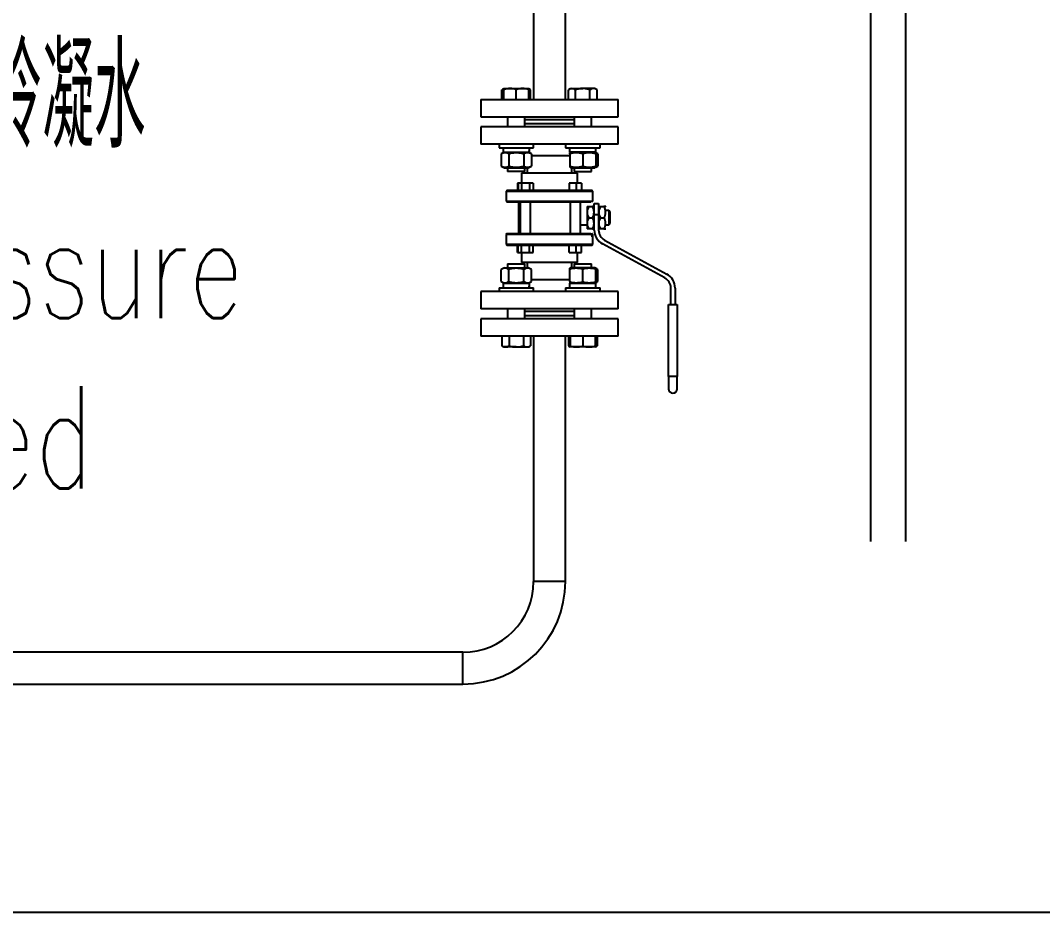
# Model space of a CAD drawing. Extents: x -681219 to -550379, y -242630 to -158199.
# Drawn here: x -632860 to -631861, y -173643 to -172770 of the extents above; entities that cross this region are included whole.
import ezdxf

# ---------------------------------------------------------------- set-up
doc = ezdxf.new("R2010")
doc.units = 0
doc.header["$LTSCALE"] = 1000
doc.layers.get('0').update_dxf_attribs({"linetype": 'CONTINUOUS'})
for name, color, linetype in [('$DDT_AUDIT_GENERATED_(9B)', 7, 'CONTINUOUS'), ('12_GB93', 7, 'CONTINUOUS'), ('12_GB97.1', 7, 'CONTINUOUS'), ('GBT_9119.8_法兰_DN', 7, 'CONTINUOUS'), ('M12_GB6170', 7, 'CONTINUOUS'), ('M12×50_GB5782', 7, 'CONTINUOUS'), ('MYGL165_070101', 7, 'CONTINUOUS'), ('MYGL165_070301', 7, 'CONTINUOUS'), ('MYGL165_080101', 7, 'CONTINUOUS'), ('TEXT', 7, 'CONTINUOUS')]:
    doc.layers.add(name, color=color, linetype=linetype)
doc.styles.add('DIM_FONT', font='simplex.shx', dxfattribs={"width": 0.7, "bigfont": 'gbcbig.shx'})

msp = doc.modelspace()

# ---------------------------------------------------------------- linework, layer by layer
at = {"layer": '$DDT_AUDIT_GENERATED_(9B)', "color": 7, "linetype": 'Continuous'}
for p, q in [((-632409.8276, -172874.471), (-632409.8276, -172891.4122)), ((-632275.7099, -172874.471), (-632409.8276, -172874.471)), ((-632318.7956, -172871.6475), (-632366.7419, -172871.6475)), ((-632275.7099, -172891.4122), (-632275.7099, -172874.471)), ((-632275.7099, -172891.4122), (-632409.8276, -172891.4122)), ((-632323.0309, -172902.7063), (-632360.5405, -172902.7063)), ((-632364.6511, -172914.5651), (-632364.6511, -172919.6475)), ((-632320.8864, -172919.6475), (-632320.8864, -172914.5651)), ((-632370.2982, -172919.6475), (-632370.2982, -172929.5298)), ((-632315.2393, -172919.6475), (-632370.2982, -172919.6475)), ((-632315.2393, -172929.5298), (-632315.2393, -172919.6475)), ((-632384.4158, -172936.5886), (-632385.1217, -172937.2945)), ((-632385.1217, -172937.2945), (-632385.1217, -172947.1769)), ((-632385.1217, -172937.2945), (-632300.4158, -172937.2945)), ((-632301.1217, -172936.5886), (-632384.4158, -172936.5886)), ((-632374.0249, -172929.5298), (-632374.0249, -172936.5886)), ((-632373.4643, -172929.5298), (-632374.0249, -172929.5298)), ((-632373.4643, -172929.5298), (-632373.4643, -172936.5886)), ((-632370.121, -172929.5298), (-632373.4643, -172929.5298)), ((-632370.121, -172929.5298), (-632370.121, -172936.5886)), ((-632362.4793, -172929.5298), (-632370.121, -172929.5298)), ((-632362.4793, -172929.5298), (-632362.4793, -172936.5886)), ((-632358.8972, -172929.5298), (-632362.4793, -172929.5298)), ((-632358.8972, -172929.5298), (-632358.8972, -172936.5886)), ((-632323.4528, -172929.5298), (-632323.4528, -172936.5886)), ((-632316.7663, -172929.5298), (-632323.4528, -172929.5298)), ((-632316.7663, -172929.5298), (-632316.7663, -172936.5886)), ((-632311.5126, -172929.5298), (-632316.7663, -172929.5298)), ((-632311.5126, -172929.5298), (-632311.5126, -172936.5886)), ((-632300.4158, -172937.2945), (-632301.1217, -172936.5886)), ((-632300.4158, -172947.1769), (-632300.4158, -172937.2945)), ((-632385.1217, -172947.1769), (-632384.4158, -172947.8827)), ((-632385.1217, -172947.1769), (-632301.37, -172947.1769)), ((-632384.4158, -172947.8827), (-632302.9402, -172947.8827)), ((-632372.9889, -172947.8827), (-632372.9889, -172978.9416)), ((-632371.3695, -172947.8827), (-632371.3695, -172978.9416)), ((-632361.4655, -172978.9416), (-632361.4655, -172947.8827)), ((-632322.4526, -172947.8827), (-632322.4526, -172978.9416)), ((-632312.5486, -172978.9416), (-632312.5486, -172947.8827)), ((-632302.5952, -172947.5527), (-632302.9402, -172947.8827)), ((-632302.9402, -172947.8827), (-632302.3277, -172947.8827)), ((-632301.8024, -172947.5527), (-632302.5952, -172947.5527)), ((-632301.37, -172947.1769), (-632301.8024, -172947.5527)), ((-632301.4797, -172947.5527), (-632301.8024, -172947.5527)), ((-632300.7916, -172947.5527), (-632301.4797, -172947.5527)), ((-632301.2212, -172947.1769), (-632300.4158, -172947.1769)), ((-632300.7916, -172947.5527), (-632300.4158, -172947.1769)), ((-632305.9217, -172952.5416), (-632306.0629, -172952.6827)), ((-632306.0629, -172952.6827), (-632306.0629, -172974.1416)), ((-632305.9217, -172952.5416), (-632304.24, -172952.5416)), ((-632304.24, -172952.5416), (-632300.8269, -172952.5416)), ((-632299.1452, -172952.5416), (-632300.8269, -172952.5416)), ((-632299.004, -172952.6827), (-632299.1452, -172952.5416)), ((-632299.004, -172960.5886), (-632299.004, -172949.2945)), ((-632299.004, -172949.2945), (-632294.7687, -172949.2945)), ((-632294.7687, -172949.2945), (-632294.7687, -172960.5886)), ((-632294.6276, -172952.5416), (-632294.7687, -172952.6827)), ((-632294.6276, -172952.5416), (-632292.9459, -172952.5416)), ((-632292.9459, -172952.5416), (-632289.5328, -172952.5416)), ((-632287.8511, -172952.5416), (-632289.5328, -172952.5416)), ((-632287.7099, -172952.6827), (-632287.8511, -172952.5416)), ((-632284.8864, -172956.3533), (-632287.7099, -172956.3533)), ((-632283.4746, -172957.7651), (-632284.8864, -172956.3533)), ((-632284.8864, -172956.3533), (-632284.8864, -172970.471)), ((-632283.4746, -172969.0592), (-632283.4746, -172957.7651)), ((-632304.24, -172963.4122), (-632300.8269, -172963.4122)), ((-632299.004, -172975.3679), (-632299.004, -172960.5886)), ((-632294.7687, -172960.5886), (-632299.004, -172960.5886)), ((-632294.7687, -172960.5886), (-632294.7687, -172975.3679)), ((-632292.9459, -172963.4122), (-632289.5328, -172963.4122)), ((-632312.5486, -172970.471), (-632306.0629, -172970.471)), ((-632306.0629, -172974.1416), (-632305.9217, -172974.2827)), ((-632304.24, -172974.2827), (-632305.9217, -172974.2827)), ((-632300.8269, -172974.2827), (-632304.24, -172974.2827)), ((-632300.8269, -172974.2827), (-632299.1472, -172974.2827)), ((-632299.1452, -172974.2827), (-632299.004, -172974.1416)), ((-632294.7687, -172974.1416), (-632294.6276, -172974.2827)), ((-632292.9459, -172974.2827), (-632294.6276, -172974.2827)), ((-632289.5328, -172974.2827), (-632292.9459, -172974.2827)), ((-632289.5328, -172974.2827), (-632287.8531, -172974.2827)), ((-632287.8511, -172974.2827), (-632287.7099, -172974.1416)), ((-632287.7099, -172970.471), (-632284.8864, -172970.471)), ((-632284.8864, -172970.471), (-632283.4746, -172969.0592)), ((-632384.4158, -172978.9416), (-632385.1217, -172979.6475)), ((-632385.1217, -172979.6475), (-632385.1217, -172989.5298)), ((-632301.37, -172979.6475), (-632385.1217, -172979.6475)), ((-632384.4158, -172978.9416), (-632302.3277, -172978.9416)), ((-632302.3277, -172978.9416), (-632301.9879, -172979.2716)), ((-632301.9879, -172979.2716), (-632301.8024, -172979.2716)), ((-632301.8024, -172979.2716), (-632301.37, -172979.6475)), ((-632301.8024, -172979.2716), (-632300.9292, -172979.2716)), ((-632301.6673, -172979.3891), (-632300.806, -172979.3891)), ((-632300.806, -172979.3891), (-632300.9292, -172979.2716)), ((-632300.7916, -172979.2716), (-632300.9292, -172979.2716)), ((-632300.4158, -172979.6475), (-632300.7916, -172979.2716)), ((-632300.5844, -172979.6475), (-632300.4158, -172979.6475)), ((-632300.4158, -172989.5298), (-632300.4158, -172979.6475)), ((-632288.881, -172985.284), (-632228.0409, -173018.4549)), ((-632385.1217, -172989.5298), (-632384.4158, -172990.2357)), ((-632300.4158, -172989.5298), (-632385.1217, -172989.5298)), ((-632384.4158, -172990.2357), (-632301.1217, -172990.2357)), ((-632374.0249, -172997.2945), (-632374.0249, -172990.2357)), ((-632374.0249, -172997.2945), (-632373.4643, -172997.2945)), ((-632373.4643, -172997.2945), (-632373.4643, -172990.2357)), ((-632373.4643, -172997.2945), (-632370.121, -172997.2945)), ((-632370.2982, -172997.2945), (-632370.2982, -173007.1769)), ((-632370.121, -172997.2945), (-632370.121, -172990.2357)), ((-632370.121, -172997.2945), (-632362.4793, -172997.2945)), ((-632362.4793, -172997.2945), (-632362.4793, -172990.2357)), ((-632362.4793, -172997.2945), (-632358.8972, -172997.2945)), ((-632358.8972, -172997.2945), (-632358.8972, -172990.2357)), ((-632323.4528, -172997.2945), (-632323.4528, -172990.2357)), ((-632323.4528, -172997.2945), (-632316.7663, -172997.2945)), ((-632316.7663, -172997.2945), (-632316.7663, -172990.2357)), ((-632316.7663, -172997.2945), (-632311.5126, -172997.2945)), ((-632315.2393, -173007.1769), (-632315.2393, -172997.2945)), ((-632311.5126, -172997.2945), (-632311.5126, -172990.2357)), ((-632301.1217, -172990.2357), (-632300.4158, -172989.5298)), ((-632230.0682, -173022.1734), (-632290.9084, -172989.0025)), ((-632315.2393, -173007.1769), (-632370.2982, -173007.1769)), ((-632364.6511, -173007.1769), (-632364.6511, -173012.2592)), ((-632320.8864, -173012.2592), (-632320.8864, -173007.1769)), ((-632323.0309, -173024.118), (-632360.5405, -173024.118)), ((-632409.8276, -173035.4122), (-632409.8276, -173052.3533)), ((-632275.7099, -173035.4122), (-632409.8276, -173035.4122)), ((-632275.7099, -173052.3533), (-632275.7099, -173035.4122)), ((-632224.1805, -173048.118), (-632224.1805, -173032.0895)), ((-632219.9452, -173032.0895), (-632219.9452, -173048.118)), ((-632226.2982, -173118.7063), (-632226.2982, -173048.118)), ((-632226.2982, -173048.118), (-632217.8276, -173048.118)), ((-632217.8276, -173048.118), (-632217.8276, -173118.7063)), ((-632275.7099, -173052.3533), (-632409.8276, -173052.3533)), ((-632318.7956, -173055.1769), (-632366.7419, -173055.1769)), ((-632226.2982, -173118.7063), (-632226.2982, -173130.7063)), ((-632217.8276, -173118.7063), (-632226.2982, -173118.7063)), ((-632217.8276, -173130.7063), (-632217.8276, -173118.7063))]:
    msp.add_line(p, q, dxfattribs=at)
for centre, radius, start, end in [((-632296.1858, -172957.9769), 9.7166, 145.9868994, 214.0131006), ((-632296.1661, -172957.9769), 9.7329, 146.05178, 213.94822), ((-632308.8811, -172957.9769), 9.7166, 325.9868205, 34.0131795), ((-632308.8811, -172957.9769), 9.7166, 325.9868994, 34.0131006), ((-632284.8917, -172957.9769), 9.7166, 145.9868994, 214.0131006), ((-632284.872, -172957.9769), 9.7329, 146.05178, 213.94822), ((-632297.5869, -172957.9769), 9.7166, 325.9868205, 34.0131795), ((-632297.587, -172957.9769), 9.7166, 325.9868994, 34.0131006), ((-632296.1858, -172968.8475), 9.7166, 145.9868205, 214.0131795), ((-632296.1661, -172968.8475), 9.7329, 146.05178, 213.94822), ((-632308.9008, -172968.8475), 9.7329, 326.05178, 33.94822), ((-632308.8811, -172968.8475), 9.7166, 325.9868205, 34.0131795), ((-632284.8917, -172968.8475), 9.7166, 145.9868205, 214.0131795), ((-632284.872, -172968.8475), 9.7329, 146.05178, 213.94822), ((-632297.6067, -172968.8475), 9.7329, 326.05178, 33.94822), ((-632297.5869, -172968.8475), 9.7166, 325.9868205, 34.0131795), ((-632283.4746, -172975.3679), 15.5294, 180, 241.4001527), ((-632283.4746, -172975.3679), 11.2941, 180, 241.4001527), ((-632235.4746, -173032.0895), 11.2941, 0, 61.4001527), ((-632235.4746, -173032.0895), 15.5294, 0, 61.4001527), ((-632222.0629, -173130.7063), 4.2353, 180, 0)]:
    msp.add_arc(centre, radius, start, end, dxfattribs=at)
for points, weights in [([(-632301.4797, -172947.5527), (-632301.3487, -172947.3654), (-632301.2212, -172947.1769)], [1, 0.999979416007, 1]), ([(-632301.2212, -172947.1769), (-632301.2746, -172947.0209), (-632301.3316, -172946.8654)], [1, 0.999978874178, 1]), ([(-632301.1121, -172981.8835), (-632301.231, -172980.762), (-632301.37, -172979.6475)], [1, 0.999879220122, 1]), ([(-632301.1121, -172981.8835), (-632300.7588, -172980.7725), (-632300.5844, -172979.6475)], [1, 0.998934767667, 1])]:
    msp.add_rational_spline(points, weights, degree=2, dxfattribs=at)
for points in [[(-632301.3316, -172946.8654), (-632301.3506, -172947.0212), (-632301.37, -172947.1769)], [(-632300.5844, -172979.6475), (-632300.6944, -172979.5179), (-632300.806, -172979.3891)]]:
    msp.add_open_spline(points, degree=2, dxfattribs=at)
at = {"color": 0}
msp.add_lwpolyline([(-639802.9899, -162264.4832), (-629360.0241, -162264.4832), (-629360.0241, -173642.8712), (-639802.9899, -173642.8712)], close=True, dxfattribs=at)
at = {"layer": '12_GB93', "color": 7, "linetype": 'Continuous'}
for p, q in [((-632388.2007, -172894.9416), (-632388.2007, -172899.318)), ((-632362.2242, -172895.5825), (-632362.2242, -172894.9416)), ((-632323.3133, -172894.9416), (-632323.3133, -172899.318)), ((-632297.3368, -172899.318), (-632297.3368, -172894.9416)), ((-632388.2007, -172899.318), (-632362.773, -172899.318)), ((-632362.2401, -172899.318), (-632362.773, -172899.318)), ((-632362.2401, -172899.318), (-632362.2242, -172899.318)), ((-632362.2242, -172899.318), (-632362.2242, -172898.6771)), ((-632297.3368, -172899.318), (-632323.3133, -172899.318)), ((-632388.2007, -173027.5063), (-632388.2007, -173031.8827)), ((-632388.2007, -173027.5063), (-632362.2242, -173027.5063)), ((-632362.2242, -173028.1472), (-632362.2242, -173027.5063)), ((-632323.3133, -173027.5063), (-632323.3133, -173031.8827)), ((-632323.3133, -173027.5063), (-632297.3368, -173027.5063)), ((-632297.3368, -173031.8827), (-632297.3368, -173027.5063)), ((-632362.2242, -173031.8827), (-632362.2242, -173031.2418))]:
    msp.add_line(p, q, dxfattribs=at)
for centre, start, end in [((-632375.2125, -172895.5825), 343.285053, 0), ((-632375.2125, -172898.6771), 357.1715257, 6.8420175), ((-632375.2125, -173028.1472), 343.285053, 0), ((-632375.2125, -173031.2418), 357.1715257, 6.8420175)]:
    msp.add_arc(centre, 12.9882, start, end, dxfattribs=at)
at = {"layer": '12_GB97.1', "color": 7, "linetype": 'Continuous'}
for p, q in [((-632392.1536, -172891.4122), (-632392.1536, -172894.9416)), ((-632392.1536, -172894.9416), (-632358.2713, -172894.9416)), ((-632358.2713, -172894.9416), (-632358.2713, -172891.4122)), ((-632327.2662, -172891.4122), (-632327.2662, -172894.9416)), ((-632327.2662, -172894.9416), (-632293.3838, -172894.9416)), ((-632293.3838, -172894.9416), (-632293.3838, -172891.4122)), ((-632392.1536, -173031.8827), (-632392.1536, -173035.4122)), ((-632392.1536, -173031.8827), (-632358.2713, -173031.8827)), ((-632358.2713, -173035.4122), (-632358.2713, -173031.8827)), ((-632327.2662, -173031.8827), (-632327.2662, -173035.4122)), ((-632327.2662, -173031.8827), (-632293.3838, -173031.8827)), ((-632293.3838, -173035.4122), (-632293.3838, -173031.8827))]:
    msp.add_line(p, q, dxfattribs=at)
at = {"layer": 'GBT_9119.8_法兰_DN', "color": 7, "linetype": 'Continuous'}
for p, q in [((-632409.8276, -172847.6475), (-632409.8276, -172864.5886)), ((-632409.8276, -172847.6475), (-632275.7099, -172847.6475)), ((-632275.7099, -172864.5886), (-632275.7099, -172847.6475)), ((-632409.8276, -172864.5886), (-632275.7099, -172864.5886)), ((-632366.7419, -172867.4122), (-632318.7956, -172867.4122)), ((-632409.8276, -173062.2357), (-632409.8276, -173079.1769)), ((-632275.7099, -173062.2357), (-632409.8276, -173062.2357)), ((-632318.7956, -173059.4122), (-632366.7419, -173059.4122)), ((-632275.7099, -173079.1769), (-632275.7099, -173062.2357)), ((-632275.7099, -173079.1769), (-632409.8276, -173079.1769))]:
    msp.add_line(p, q, dxfattribs=at)
at = {"layer": 'M12_GB6170', "color": 7, "linetype": 'Continuous'}
for p, q in [((-632386.9301, -172899.318), (-632389.8844, -172901.0237)), ((-632389.8844, -172901.0237), (-632389.8844, -172912.8594)), ((-632382.5484, -172901.0236), (-632382.5484, -172912.8596)), ((-632367.8765, -172901.0236), (-632367.8765, -172912.8596)), ((-632360.5405, -172901.0237), (-632363.4948, -172899.318)), ((-632360.5405, -172901.0237), (-632360.5405, -172912.8594)), ((-632322.0427, -172899.318), (-632323.0309, -172899.8886)), ((-632323.0309, -172901.0236), (-632323.0309, -172899.8886)), ((-632323.0309, -172901.0236), (-632323.0309, -172912.8596)), ((-632310.325, -172901.0237), (-632310.325, -172912.8594)), ((-632297.6191, -172899.8886), (-632298.6074, -172899.318)), ((-632295.6531, -172901.0237), (-632297.6191, -172899.8886)), ((-632297.6191, -172899.8886), (-632297.6191, -172901.0236)), ((-632297.6191, -172901.0236), (-632297.6191, -172912.8596)), ((-632295.6531, -172901.0237), (-632295.6531, -172912.8594)), ((-632389.8844, -172912.8594), (-632386.9301, -172914.5651)), ((-632386.9301, -172914.5651), (-632363.4948, -172914.5651)), ((-632363.4948, -172914.5651), (-632360.5405, -172912.8594)), ((-632323.0309, -172912.8596), (-632323.0309, -172913.9945)), ((-632323.0309, -172913.9945), (-632322.0427, -172914.5651)), ((-632322.0427, -172914.5651), (-632298.6074, -172914.5651)), ((-632298.6074, -172914.5651), (-632297.6191, -172913.9945)), ((-632297.6191, -172913.9945), (-632295.6531, -172912.8594)), ((-632297.6191, -172913.9945), (-632297.6191, -172912.8596)), ((-632386.9301, -173012.2592), (-632389.8844, -173013.9649)), ((-632389.8844, -173025.8006), (-632389.8844, -173013.9649)), ((-632386.9301, -173012.2592), (-632363.4948, -173012.2592)), ((-632382.5484, -173025.8008), (-632382.5484, -173013.9647)), ((-632367.8765, -173025.8008), (-632367.8765, -173013.9647)), ((-632360.5405, -173013.9649), (-632363.4948, -173012.2592)), ((-632360.5405, -173025.8006), (-632360.5405, -173013.9649)), ((-632322.0427, -173012.2592), (-632323.0309, -173012.8298)), ((-632323.0309, -173013.9647), (-632323.0309, -173012.8298)), ((-632323.0309, -173025.8008), (-632323.0309, -173013.9647)), ((-632298.6074, -173012.2592), (-632322.0427, -173012.2592)), ((-632310.325, -173025.8006), (-632310.325, -173013.9649)), ((-632297.6191, -173012.8298), (-632298.6074, -173012.2592)), ((-632295.6531, -173013.9649), (-632297.6191, -173012.8298)), ((-632297.6191, -173012.8298), (-632297.6191, -173013.9647)), ((-632297.6191, -173025.8008), (-632297.6191, -173013.9647)), ((-632295.6531, -173025.8006), (-632295.6531, -173013.9649)), ((-632389.8844, -173025.8006), (-632386.9301, -173027.5063)), ((-632363.4948, -173027.5063), (-632360.5405, -173025.8006)), ((-632323.0309, -173025.8008), (-632323.0309, -173026.9357)), ((-632323.0309, -173026.9357), (-632322.0427, -173027.5063)), ((-632298.6074, -173027.5063), (-632297.6191, -173026.9357)), ((-632297.6191, -173026.9357), (-632295.6531, -173025.8006)), ((-632297.6191, -173026.9357), (-632297.6191, -173025.8008))]:
    msp.add_line(p, q, dxfattribs=at)
for centre, radius, start, end in [((-632386.2163, -172906.4701), 6.5665, 56.0428624, 123.9600489), ((-632364.2087, -172906.4701), 6.5664, 56.0398025, 123.9572862), ((-632316.6782, -172918.3982), 18.4996, 69.9144082, 110.0839111), ((-632303.9718, -172918.3983), 18.4996, 69.9161492, 110.0855318), ((-632299.3212, -172906.4701), 6.5664, 56.0398025, 74.7226154), ((-632386.2163, -172907.413), 6.5664, 236.0398025, 303.9572862), ((-632364.2087, -172907.413), 6.5665, 236.0428624, 303.9600489), ((-632316.6782, -172895.4849), 18.4996, 249.9161492, 290.0855318), ((-632303.9718, -172895.4849), 18.4996, 249.9144082, 290.0839111), ((-632299.3212, -172907.413), 6.5665, 285.2184712, 303.9600489), ((-632386.2163, -173019.4113), 6.5665, 56.0428624, 123.9600489), ((-632364.2087, -173019.4113), 6.5664, 56.0398025, 123.9572862), ((-632316.6782, -173031.3394), 18.4996, 69.9144082, 110.0839111), ((-632303.9718, -173031.3394), 18.4996, 69.9161492, 110.0855318), ((-632299.3212, -173019.4113), 6.5664, 56.0398025, 74.7226154), ((-632386.2163, -173020.3542), 6.5664, 236.0398025, 303.9572862), ((-632364.2087, -173020.3542), 6.5665, 236.0428624, 303.9600489), ((-632316.6782, -173008.4261), 18.4996, 249.9161492, 290.0855318), ((-632303.9718, -173008.4261), 18.4996, 249.9144082, 290.0839111), ((-632299.3212, -173020.3542), 6.5665, 285.2184712, 303.9600489)]:
    msp.add_arc(centre, radius, start, end, dxfattribs=at)
for points, knots in [([(-632367.8765, -172901.0236), (-632369.0697, -172900.6791), (-632370.2921, -172900.3901), (-632372.7428, -172899.995), (-632373.9748, -172899.8885), (-632375.8345, -172899.8887), (-632376.4563, -172899.9151), (-632377.7037, -172900.0198), (-632378.3236, -172900.0977), (-632380.1612, -172900.3961), (-632381.3626, -172900.6812), (-632382.5484, -172901.0236)], [0, 0, 0, 0, 0.25, 0.25, 0.5, 0.5, 0.625, 0.625, 0.75, 0.75, 1, 1, 1, 1]), ([(-632382.5484, -172912.8596), (-632381.3626, -172913.2019), (-632380.1612, -172913.4871), (-632378.3236, -172913.7854), (-632377.7037, -172913.8633), (-632376.4563, -172913.9681), (-632375.8345, -172913.9945), (-632373.9748, -172913.9946), (-632372.7428, -172913.8882), (-632370.2921, -172913.4931), (-632369.0697, -172913.2041), (-632367.8765, -172912.8596)], [0, 0, 0, 0, 0.25, 0.25, 0.375, 0.375, 0.5, 0.5, 0.75, 0.75, 1, 1, 1, 1]), ([(-632367.8765, -173013.9647), (-632369.0623, -173013.6224), (-632370.2638, -173013.3373), (-632372.1013, -173013.0389), (-632372.7212, -173012.961), (-632373.9687, -173012.8562), (-632374.5905, -173012.8299), (-632376.4501, -173012.8297), (-632377.6821, -173012.9361), (-632380.1328, -173013.3313), (-632381.3552, -173013.6203), (-632382.5484, -173013.9647)], [0, 0, 0, 0, 0.25, 0.25, 0.375, 0.375, 0.5, 0.5, 0.75, 0.75, 1, 1, 1, 1]), ([(-632382.5484, -173025.8008), (-632381.3552, -173026.1452), (-632380.1328, -173026.4342), (-632377.6821, -173026.8293), (-632376.4501, -173026.9358), (-632374.5905, -173026.9356), (-632373.9687, -173026.9093), (-632372.7212, -173026.8045), (-632372.1013, -173026.7266), (-632370.2638, -173026.4282), (-632369.0623, -173026.1431), (-632367.8765, -173025.8008)], [0, 0, 0, 0, 0.25, 0.25, 0.5, 0.5, 0.625, 0.625, 0.75, 0.75, 1, 1, 1, 1])]:
    msp.add_open_spline(points, degree=3, knots=knots, dxfattribs=at)
at = {"layer": 'M12×50_GB5782', "color": 7, "linetype": 'Continuous'}
for p, q in [((-632387.3467, -172837.0592), (-632389.2242, -172838.1433)), ((-632389.2242, -172847.6475), (-632389.2242, -172838.1433)), ((-632387.3467, -172838.1431), (-632387.3467, -172837.0592)), ((-632387.3467, -172837.0592), (-632363.0783, -172837.0592)), ((-632387.3467, -172847.6475), (-632387.3467, -172838.1431)), ((-632375.2125, -172847.6475), (-632375.2125, -172838.1433)), ((-632363.0783, -172837.0592), (-632363.0783, -172838.1431)), ((-632361.2007, -172838.1433), (-632363.0783, -172837.0592)), ((-632363.0783, -172847.6475), (-632363.0783, -172838.1431)), ((-632361.2007, -172847.6475), (-632361.2007, -172838.1433)), ((-632322.4592, -172837.0592), (-632324.3368, -172838.1433)), ((-632324.3368, -172847.6475), (-632324.3368, -172838.1433)), ((-632322.4592, -172837.0592), (-632310.325, -172837.0592)), ((-632317.3309, -172847.6475), (-632317.3309, -172838.1431)), ((-632298.1908, -172837.0592), (-632310.325, -172837.0592)), ((-632303.3191, -172847.6475), (-632303.3191, -172838.1431)), ((-632296.3133, -172838.1433), (-632298.1908, -172837.0592)), ((-632296.3133, -172847.6475), (-632296.3133, -172838.1433)), ((-632383.6831, -172864.5886), (-632383.6831, -172874.471)), ((-632366.7419, -172874.471), (-632366.7419, -172864.5886)), ((-632318.7956, -172864.5886), (-632318.7956, -172874.471)), ((-632301.8544, -172874.471), (-632301.8544, -172864.5886)), ((-632383.6831, -172914.5651), (-632383.6831, -172918.2357)), ((-632366.7419, -172918.2357), (-632383.6831, -172918.2357)), ((-632366.7419, -172918.2357), (-632366.7419, -172914.5651)), ((-632318.7956, -172914.5651), (-632318.7956, -172918.2357)), ((-632318.7956, -172918.2357), (-632301.8544, -172918.2357)), ((-632301.8544, -172918.2357), (-632301.8544, -172914.5651)), ((-632383.6831, -173008.5886), (-632383.6831, -173012.2592)), ((-632383.6831, -173008.5886), (-632366.7419, -173008.5886)), ((-632366.7419, -173012.2592), (-632366.7419, -173008.5886)), ((-632318.7956, -173008.5886), (-632318.7956, -173012.2592)), ((-632318.7956, -173008.5886), (-632301.8544, -173008.5886)), ((-632301.8544, -173012.2592), (-632301.8544, -173008.5886)), ((-632383.6831, -173052.3533), (-632383.6831, -173062.2357)), ((-632366.7419, -173062.2357), (-632366.7419, -173052.3533)), ((-632318.7956, -173052.3533), (-632318.7956, -173062.2357)), ((-632301.8544, -173062.2357), (-632301.8544, -173052.3533)), ((-632389.2242, -173079.1769), (-632389.2242, -173088.681)), ((-632382.2183, -173079.1769), (-632382.2183, -173088.6812)), ((-632368.2066, -173079.1769), (-632368.2066, -173088.6812)), ((-632361.2007, -173079.1769), (-632361.2007, -173088.681)), ((-632324.3368, -173079.1769), (-632324.3368, -173088.681)), ((-632322.4592, -173079.1769), (-632322.4592, -173088.6812)), ((-632310.325, -173079.1769), (-632310.325, -173088.681)), ((-632298.1908, -173079.1769), (-632298.1908, -173088.6812)), ((-632296.3133, -173079.1769), (-632296.3133, -173088.681)), ((-632389.2242, -173088.681), (-632387.3467, -173089.7651)), ((-632375.2125, -173089.7651), (-632387.3467, -173089.7651)), ((-632375.2125, -173089.7651), (-632363.0783, -173089.7651)), ((-632363.0783, -173089.7651), (-632361.2007, -173088.681)), ((-632324.3368, -173088.681), (-632322.4592, -173089.7651)), ((-632322.4592, -173089.7651), (-632322.4592, -173088.6812)), ((-632298.1908, -173089.7651), (-632322.4592, -173089.7651)), ((-632298.1908, -173089.7651), (-632296.3133, -173088.681)), ((-632298.1908, -173088.6812), (-632298.1908, -173089.7651))]:
    msp.add_line(p, q, dxfattribs=at)
for centre, radius, start, end in [((-632385.7212, -172843.3446), 6.271, 105.2184719, 123.9600487), ((-632381.2798, -172854.736), 17.6672, 69.9144082, 110.0839111), ((-632369.1451, -172854.736), 17.6673, 69.9161492, 110.0855315), ((-632364.7038, -172843.3446), 6.271, 56.0398027, 74.722616), ((-632320.8337, -172843.3446), 6.271, 56.0428624, 123.9600487), ((-632299.8163, -172843.3446), 6.271, 56.0398027, 123.9572862), ((-632385.7212, -173083.4797), 6.271, 236.0398027, 303.9572862), ((-632364.7038, -173083.4797), 6.271, 236.0428624, 303.9600487), ((-632320.8337, -173083.4797), 6.271, 236.0398027, 254.722616), ((-632316.3924, -173072.0883), 17.6673, 249.9161492, 290.0855315), ((-632304.2577, -173072.0883), 17.6672, 249.9144082, 290.0839111), ((-632299.8163, -173083.4797), 6.271, 285.2184719, 303.9600487)]:
    msp.add_arc(centre, radius, start, end, dxfattribs=at)
for points in [[(-632310.325, -172837.0592), (-632311.5096, -172837.0592), (-632312.7103, -172837.1638), (-632315.0504, -172837.5437), (-632316.1981, -172837.8161), (-632317.3309, -172838.1431)], [(-632303.3191, -172838.1431), (-632304.4586, -172837.8141), (-632305.6256, -172837.5382), (-632307.9649, -172837.161), (-632309.1411, -172837.0592), (-632310.325, -172837.0592)], [(-632382.2183, -173088.6812), (-632381.0789, -173089.0102), (-632379.9119, -173089.2861), (-632377.5726, -173089.6633), (-632376.3963, -173089.7651), (-632375.2125, -173089.7651)], [(-632375.2125, -173089.7651), (-632374.0279, -173089.7651), (-632372.8272, -173089.6605), (-632370.4871, -173089.2806), (-632369.3394, -173089.0083), (-632368.2066, -173088.6812)]]:
    msp.add_open_spline(points, degree=3, knots=[0, 0, 0, 0, 0.5, 0.5, 1, 1, 1, 1], dxfattribs=at)
at = {"layer": 'MYGL165_070101', "color": 7, "linetype": 'Continuous'}
for p, q in [((-632327.2393, -172847.6475), (-632327.2393, -172234.9416)), ((-632358.2982, -172662.7063), (-632358.2982, -172847.6475))]:
    msp.add_line(p, q, dxfattribs=at)
at = {"layer": 'MYGL165_070301', "color": 3, "linetype": 'Continuous'}
for p, q in [((-632358.2982, -173079.1769), (-632358.2982, -173319.1769)), ((-632327.2393, -173319.1769), (-632327.2393, -173079.1769)), ((-632327.2393, -173319.1769), (-632358.2982, -173319.1769)), ((-632427.4746, -173388.3533), (-633527.2393, -173388.3533)), ((-632427.4746, -173419.4122), (-632427.4746, -173388.3533)), ((-633825.1217, -173419.4122), (-632427.4746, -173419.4122))]:
    msp.add_line(p, q, dxfattribs=at)
for radius in [100.2353, 69.1765]:
    msp.add_arc((-632427.4746, -173319.1769), radius, 270, 0, dxfattribs=at)
at = {"layer": 'MYGL165_080101', "color": 3, "linetype": 'Continuous'}
for p, q in [((-632028.9905, -172506.1184), (-632028.9905, -173279.8312)), ((-631994.5031, -173279.8312), (-631994.5031, -172506.1184))]:
    msp.add_line(p, q, dxfattribs=at)

# ---------------------------------------------------------------- texts
at = {"layer": 'TEXT', "insert": (-633286.8272, -172794.7395), "char_height": 100, "width": 928.529086, "attachment_point": 1, "style": 'DIM_FONT'}
msp.add_mtext('DN15 高压冷凝水\\Phigh pressure condensed', dxfattribs=at)

doc.saveas('drawing.dxf')
